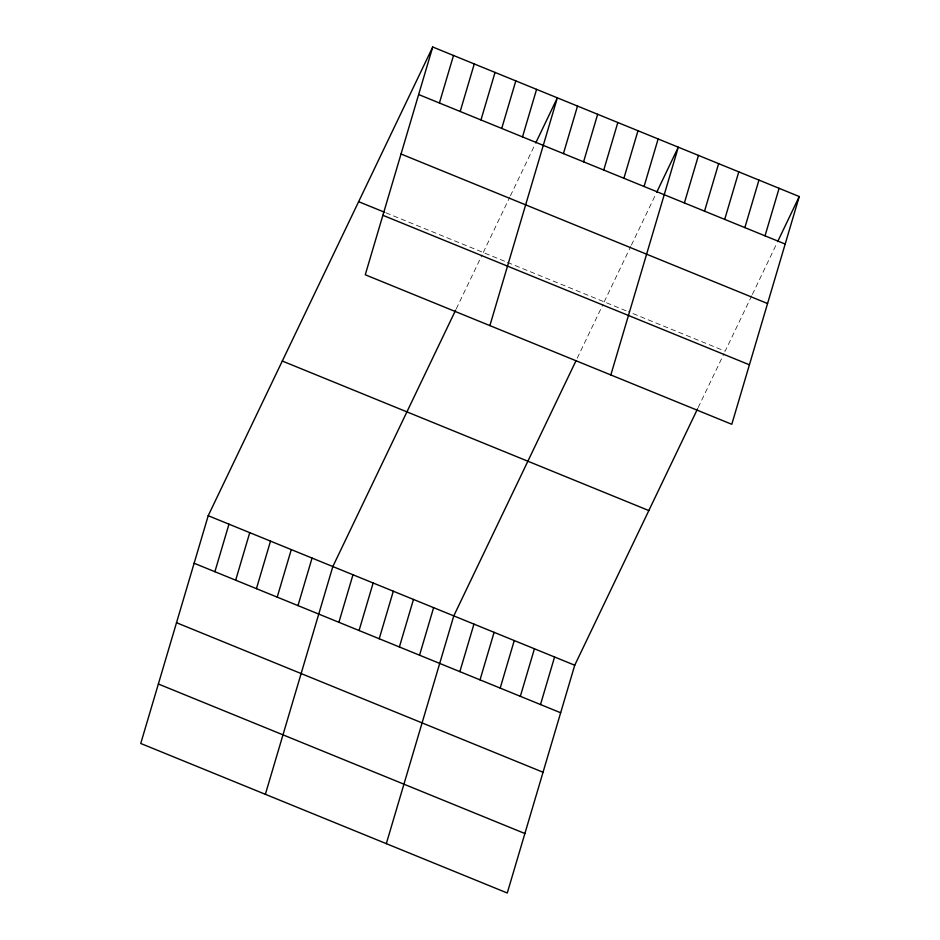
<?xml version="1.0" encoding="UTF-8"?>
<svg xmlns="http://www.w3.org/2000/svg" width="940" height="940" viewBox="0 0 940 940"><rect width="100%" height="100%" fill="white"/><g stroke="black" fill="none" stroke-linecap="round" stroke-linejoin="round"><path stroke-width="0.7" stroke-dasharray="4.7 3.53" d="M456.241 308.896L482.079 254.963M483.254 252.508L509.809 197.083M510.42 195.802L535.119 144.243M577.207 358.246L603.034 304.302M604.209 301.857L630.764 246.433M631.386 245.14L656.073 193.581M698.161 407.584L724 353.652M751.718 295.771L725.175 351.196L628.402 311.728M752.341 294.478L777.039 242.931M385.894 212.792L506.108 261.837M507.447 262.377L627.062 311.175"/><path stroke-width="1.41" d="M432.729 47L365.261 274.774L731.79 424.293L799.259 196.53L432.729 47L208.21 515.707L140.742 743.47L507.271 893L574.74 665.226L697.574 408.818M214.896 571.708L228.972 524.179M235.67 580.192L249.746 532.651M256.432 588.663L270.52 541.123M277.206 597.135L291.283 549.595M439.415 103.012L453.503 55.472M297.98 605.607L312.056 558.066M460.189 111.484L474.265 63.944M265.362 794.312L332.831 566.55L455.653 310.13M480.963 119.956L495.039 72.415M338.905 622.303L352.982 574.763M501.725 128.428L515.813 80.887M359.068 630.529L373.145 582.988M522.499 136.899L536.576 89.371M379.22 638.754L393.308 591.213M489.881 325.604L557.35 97.842L535.741 142.951M399.382 646.979L413.471 599.438M563.424 153.596L577.513 106.067M419.546 655.204L433.622 607.663M583.587 161.821L597.664 114.281M386.316 843.662L453.785 615.888L576.032 360.69M603.75 170.046L617.827 122.506M459.86 671.642L473.948 624.113M623.902 178.271L637.99 130.731M480.023 679.867L494.099 632.338M644.064 186.496L658.141 138.956M500.186 688.092L514.262 640.563M610.836 374.954L678.304 147.181L656.696 192.289M520.337 696.317L534.425 648.788M684.391 202.934L698.467 155.405M540.5 704.542L554.577 657.001M704.542 211.159L718.63 163.63M724.705 219.384L738.781 171.856M744.868 227.609L758.944 180.081M765.019 235.834L779.107 188.305M777.65 241.639L799.259 196.53M418.653 94.54L785.182 244.059M401.028 154.007L767.569 303.538M358.634 201.677L384.601 212.264M382.874 215.295L749.415 364.814M282.294 361.031L648.835 510.561M208.21 515.707L574.74 665.226M194.122 563.236L560.663 712.767M176.508 622.715L543.038 772.245M158.355 684.003L524.884 833.522"/></g></svg>
